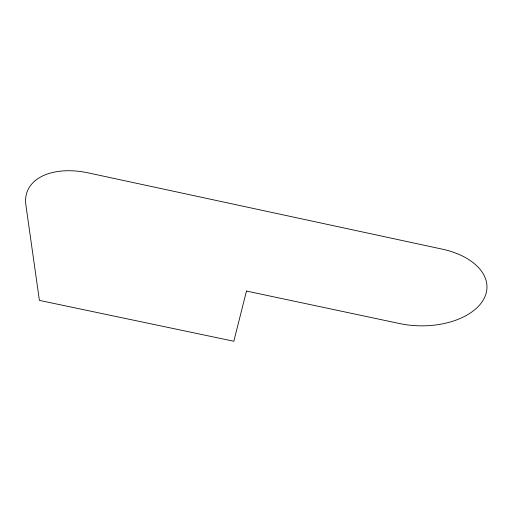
<?xml version="1.0" encoding="UTF-8"?>
<svg xmlns="http://www.w3.org/2000/svg" width="512" height="512" viewBox="0 0 512 512"><rect width="100%" height="100%" fill="white"/><g stroke="black" fill="none" stroke-linecap="round" stroke-linejoin="round"><path stroke-width="0.77" d="M246.477 291.059L233.824 341.254L39.405 300.397L25.856 204.832A67.085 40.538 20.9 0 1 88.403 172.915L442.33 249.165A66.234 39.514 0.9 0 1 483.411 299.712A66.234 39.514 0.9 0 1 399.462 323.526L246.477 291.059"/></g></svg>
